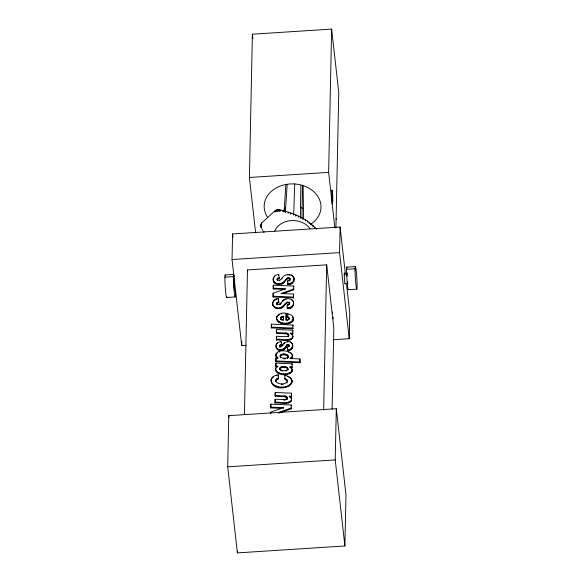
<?xml version="1.0" encoding="UTF-8"?>
<svg xmlns="http://www.w3.org/2000/svg" width="582" height="582" viewBox="0 0 582 582"><rect width="100%" height="100%" fill="white"/><g stroke="black" fill="none" stroke-linecap="round" stroke-linejoin="round"><path stroke-width="0.87" d="M316.506 229.243C308.576 219.923 297.089 214.765 285.58 211.375C282.241 210.64 278.203 208.589 274.959 210.808L261.689 223.001L260.903 224.732L260.94 227.431M344.835 275.177C343.547 265.625 344.77 288.898 345.272 283.121M347.185 272.776L347.119 276.188M227.7 466.829L228.77 415.657L336.301 408.731L345.97 494.809L344.9 545.974L237.376 552.9L227.7 466.829L335.225 459.904L336.301 408.731M246.237 345.315L241.719 345.606L232.043 259.536L232.582 233.949L340.106 227.024L345.344 273.649M237.376 552.9L237.412 551.103M241.719 345.606L241.806 341.197M244.44 414.275L247.466 269.946L326.691 264.846L333.821 328.27L332.126 409.051M255.622 232.858L249.402 177.474L252.399 34.2L331.631 29.1L338.76 92.523L335.93 227.715M292.892 325.047L292.913 328.815L271.401 327.906L271.314 327.142L271.379 324.138L292.892 325.047L292.979 325.811M271.401 327.906L271.379 324.138M270.608 413.671L270.637 412.172L283.39 407.684L283.478 408.448M281.666 408.375L270.826 407.917L270.805 404.148L291.218 405.007L291.298 405.77M282.728 293.692L293.728 289.807L293.648 289.043L280.953 293.524L293.539 294.063L293.561 297.831L273.154 296.973L273.133 293.204L285.886 288.716L273.234 288.177L273.3 285.18L293.706 286.038L293.794 286.802M270.826 407.917L270.805 404.148M273.154 296.973L273.133 293.204M285.064 289.443L273.322 288.941L273.3 285.18M291.226 401.216L291.517 399.114L291.226 401.216C287.057 405.399 280.204 402.373 275.119 402.991L275.097 399.237L284.809 399.594L286.7 399.063L287.377 397.87L287.464 398.634L287.188 397.106L285.58 396.066L275.177 395.484L275.242 392.479L291.466 393.148L291.553 393.912M277.41 366.944L275.875 366.878L275.853 363.11L292.077 363.801L292.164 364.565M275.919 354.14L275.883 355.667C275.33 346.756 299.846 351.543 289.923 358.519L299.919 358.941L299.941 362.71L275.984 361.713L275.963 357.945L278.261 358.039L275.948 355.878L277.33 358.236L277.25 357.472M292.542 338.273L292.833 336.17L292.542 338.273C288.381 342.456 281.521 339.437 276.443 340.048L276.421 336.301L286.126 336.658L288.017 336.12L288.694 334.926L287.894 333.551L286.897 333.13L276.494 332.54L276.559 329.536L292.782 330.212L292.87 330.976M275.119 402.991L275.097 399.237M287.188 397.106L287.275 397.87L284.307 396.626L275.264 396.247L275.242 392.479M275.875 366.878L275.853 363.11M275.984 361.713L275.963 357.945M276.443 340.048L276.421 336.301M288.017 336.12L288.105 336.883L288.781 335.69L288.592 334.926L286.984 333.893L276.581 333.304L276.559 329.536M278.276 378.133L276.348 379.086L275.752 381.377L276.435 379.85L278.363 378.897L278.349 374.83C275.031 375.055 270.521 377.18 271.154 381.145L271.212 379.333M278.363 378.897L278.349 374.83M283.558 316.288L283.478 320.064L280.735 318.754L280.815 319.518L280.553 318.041L281.208 316.841L283.558 316.288L283.579 320.071M284.787 378.395L286.686 379.529L287.261 381.035L284.874 379.158L284.86 375.092C306.488 382.825 273.358 396.713 271.074 380.381M286.148 313.385L286.009 320.18L288.527 319.613L289.218 318.449L288.847 317.481L287.683 316.826L287.748 313.633L291.757 315.422L292.899 316.863C295.423 324.756 283.267 325.302 278.836 322.261C272.478 317.416 280.728 311.283 286.148 313.385L286.111 320.093M293.241 305.681L293.554 303.084C294.165 306.649 290.447 309.064 287.224 308.729L287.202 304.837L289.45 303.913L289.152 302.196C284.074 301.52 282.052 310.977 275.599 307.376C270.215 305.717 273.162 298.013 278.196 298.704L278.851 302.64L277.17 303.069L276.639 304.044L277.083 302.305L278.771 301.876M293.75 281.55L294.063 278.945C294.674 282.517 290.949 284.933 287.726 284.598L287.712 280.706L289.952 279.782L289.654 278.065C285.944 276.545 285.231 281.943 282.306 282.968C279.324 284.176 274.646 284.023 273.3 280.553C273.802 284.663 279.302 285.078 282.394 283.732C285.318 282.707 286.024 277.308 289.741 278.829L290.105 279.273L290.018 278.509M287.726 284.598L287.712 280.706M289.218 318.449L289.305 319.212L288.934 318.245L287.763 317.59L287.799 315.99M279.389 412.958L291.24 408.775L291.218 405.007M289.276 396.837L291.487 396.917L291.466 393.148M289.807 367.453L292.099 367.569L292.077 363.801M291.335 333.923L292.804 333.981L292.782 330.212M293.728 289.807L293.706 286.038M299.941 362.71L299.919 358.941M323.65 410.077L326.691 264.846M334.868 227.86L328.634 172.367L331.631 29.1M332.191 204.078L331.966 189.921L332.693 194.861L332.78 201.183L332.3 198.964M332.977 339.728L349.244 338.68L339.568 252.61L340.106 227.024M349.244 338.68L349.775 313.094L346.45 283.507M303.6 217.894L303.077 185.534M300.341 217.188L300.843 185.454M301.985 218.323L302.451 185.018M260.823 226.58L260.86 225.103M260.86 227.067L260.983 224.368M261.063 225.219L261.107 224.012M261.223 224.87L261.267 223.663M261.42 224.536L261.464 223.328M261.42 228.486L261.456 227.278M261.653 224.215L261.689 223.001M262.598 230.516L262.635 229.301M263.864 232.509L263.908 231.294M274.915 212.023L274.959 210.808M275.286 211.797L275.322 210.582M275.672 211.593L275.715 210.378M276.086 211.419L276.123 210.204M276.515 211.273L276.552 210.058M276.959 211.157L276.996 209.942M277.41 211.07L277.454 209.855M277.738 211.033L277.774 209.818M277.876 211.019L277.92 209.804M278.342 210.997L278.385 209.782M278.814 211.004L278.858 209.796M279.28 211.048L279.324 209.833M279.746 211.12L279.782 209.913M280.197 211.23L280.233 210.015M282.881 211.87L282.925 210.655M284.06 211.993L285.835 185.076M285.435 211.608L287.159 184.581M285.544 212.583L285.58 211.375M288.17 213.383L288.206 212.168M290.753 214.249L290.796 213.034M293.306 215.187L293.343 213.98M293.684 214.569L294.725 183.781M295.809 216.206L295.852 214.991M298.268 217.29L298.311 216.075M300.676 218.446L300.719 217.232M303.033 219.669L303.077 218.454M305.332 220.956L305.375 219.749M307.369 222.193L307.412 220.985M309.202 223.626L309.238 222.411M311.13 225.256L311.174 224.041M312.985 226.936L313.029 225.721M314.767 228.668L314.811 227.46M293.219 320.195L293.263 318.521L293.35 319.285M273.22 280.007C272.594 276.857 275.832 274.551 278.698 274.566L279.36 278.509L277.679 278.938L277.265 280.473L277.061 279.149L277.592 278.174L279.273 277.745L279.36 278.509M289.509 302.64L289.705 304.008L289.232 302.96C284.671 301.491 284.052 309.369 279.171 308.511C275.293 309.297 271.699 306.074 272.812 302.174M292.601 347.476L292.695 345.599C293.263 348.414 290.491 350.699 287.857 350.735L287.101 347.083L288.963 346.203L289.116 345.606L288.781 344.697L287.799 344.391L286.817 344.85C285.66 349.411 278.371 351.914 276.123 347.054C277.25 352.772 285.9 350.524 286.904 345.613L287.886 345.155L288.868 345.461L289.203 346.37L289.116 345.606M276.072 346.69C275.461 343.751 278.516 341.634 281.164 341.605L281.63 345.082L279.826 345.941L280.015 347.338L279.738 345.177L281.543 344.318M234.881 290.956C234.088 290.032 233.52 281.273 234.211 280.473M291.662 383.516L291.764 380.192M275.693 368.166L275.584 369.897L276.232 367.351L278.087 366.209L275.795 366.114M290.935 358.025L291.022 358.788L292.375 357.312L292.484 355.602M275.497 369.134C276.574 375.95 288.279 376.328 292.055 371.6L292.033 368.864L289.72 366.689L292.019 366.805L292.099 367.569M292.055 371.6L292.186 369.846M280.72 317.379L280.64 318.805L280.553 318.041M287.086 382.941L287.173 380.272M280.109 355.958L280.444 357.559L280.328 355.238C282.263 353.318 285.995 353.616 287.879 355.478L288.221 357.079L287.377 358.396L288.134 356.315M280.197 356.722L280.328 355.238M279.847 368.428L280.182 370.036L280.066 367.715C282.001 365.794 285.733 366.078 287.617 367.933L287.959 369.541L287.617 367.933M279.935 369.192L280.066 367.715M287.734 370.239L287.872 368.777M276.887 319.969L276.799 319.205C279.927 324.239 290.142 325.011 293.132 319.431M273.918 277.716L273.409 278.8L273.322 278.036M287.857 350.735L287.77 349.971L290.302 349.28L292.52 346.712M271.452 382.854L271.365 382.09C275.366 388.369 287.348 389.132 291.575 382.752M279.927 346.574L280.88 346.836L281.957 346.334C283.005 341.35 291.771 339.219 292.651 345.177M275.81 371.061L275.73 370.298C279.28 374.808 288.221 375.354 291.968 370.836M287.646 283.834L291.742 282.896L293.663 280.786M287.137 307.965L291.233 307.034L293.153 304.917M277.061 279.149L277.549 280.138C281.717 281.615 282.445 275.017 286.388 274.769C289.785 273.758 294.652 275.468 294.143 279.709M276.559 303.28L277.047 304.277C281.208 305.754 281.943 299.155 285.886 298.908C289.283 297.889 294.143 299.599 293.641 303.848M276.894 353.572L276.341 354.212L276.254 353.449M280.808 318.143L282.059 317.226L283.645 317.052M276.355 339.284C281.441 338.673 288.294 341.692 292.462 337.509M275.039 402.227C280.117 401.609 286.977 404.636 291.138 400.452M280.415 356.002C282.35 354.082 286.082 354.38 287.966 356.242L288.221 357.079M280.153 368.479C282.088 366.558 285.82 366.842 287.704 368.697M286.999 382.178C284.162 384.877 278.814 384.484 276.035 381.887L275.664 380.613M287.646 369.475C285.704 371.367 281.972 371.141 280.095 369.272M284.154 209.273L285.558 207.985M287.29 357.632C285.136 358.672 282.095 358.577 280.357 356.795M278.545 413.256L278.458 412.493L291.153 408.011L291.24 408.775M288.003 347.73L287.188 347.847L287.101 347.083M249.402 177.474L328.634 172.367M232.043 259.536L339.568 252.61M225.11 274.988L233.6 274.435M346.785 267.145L355.275 266.6M224.899 277.185L233.389 276.632M346.574 269.342L355.064 268.797M344.253 274.057L347.083 273.875M226.725 297.497L235.215 296.951M356.89 289.116L348.4 289.661A11.364 0.728 86.3 0 1 346.77 276.821A11.364 0.728 86.3 0 1 347.207 267.967M290.593 333.893L290.513 333.13L292.717 333.217L292.804 333.981M273.067 296.209L293.474 297.067L293.561 297.831M275.904 360.949L299.861 361.946M271.314 327.142L292.826 328.052L292.913 328.815M270.739 407.153L283.39 407.684M278.458 412.493L280.255 412.573M290.513 333.13L292.215 334.432L292.921 336.934M291.597 399.878L290.898 397.368L289.189 396.066L291.4 396.153L291.487 396.917M300.676 207.221L302.32 208.356M291.851 380.955L291.422 379.195M292.571 356.366L292.251 354.431M278.851 302.64L278.196 298.704M347.789 283.623L347.519 281.819M292.273 370.61L292.033 368.864M275.795 354.904L276.035 356.642M281.63 345.082L281.164 341.605M273.133 279.244L273.387 281.317M275.984 345.926L276.203 347.818M336.112 218.737L336.207 219.523M332.438 311.945L332.635 313.662M333.02 317.11L333.217 318.827M335.225 459.904L344.9 545.974M293.888 277.592L293.975 278.356M293.313 276.45L293.401 277.214L292.375 275.555M292.55 282.299L292.637 283.063M293.539 294.063L293.626 294.827M291.116 274.93L291.204 275.693M291.742 282.896L291.829 283.66M293.386 301.731L293.466 302.495M292.804 300.588L292.892 301.352M290.782 283.354L290.869 284.118M289.603 274.588L289.69 275.351M289.952 279.782L290.04 280.546M289.654 278.065L289.741 278.829M291.866 299.686L291.953 300.45M289.465 280.277L289.552 281.041M289.683 283.66L289.771 284.423M292.048 306.43L292.128 307.194M292.899 316.863L292.986 317.627M287.894 274.558L287.981 275.322M288.265 277.76L288.352 278.523M292.79 320.253L292.877 321.017M291.233 307.034L291.32 307.798M288.432 283.82L288.512 284.583M287.421 277.941L287.501 278.705M292.229 321.002L292.31 321.766M290.28 307.485L290.367 308.249M286.737 278.356L286.824 279.12M289.45 303.913L289.538 304.677M291.451 321.664L291.531 322.428M289.152 302.196L289.232 302.96M292.688 335.261L292.775 336.025M292.215 334.432L292.302 335.196M289.174 307.791L289.261 308.555M290.483 322.217L290.571 322.981M285.398 279.993L285.478 280.757M288.192 304.721L288.279 305.485M291.466 333.712L291.553 334.475M287.763 301.891L287.843 302.655M292.142 343.38L292.229 344.144M287.923 307.951L288.01 308.715M291.4 338.579L291.487 339.342M288.847 317.481L288.934 318.245M289.37 322.646L289.458 323.41M286.911 302.073L286.999 302.836M287.202 304.837L287.29 305.601M291.429 342.543L291.517 343.307M292.04 347.723L292.12 348.487M287.748 313.633L287.835 314.396M284.038 281.739L284.118 282.503M285.886 298.908L285.966 299.672M286.235 302.487L286.322 303.258M292.288 356.548L292.375 357.312M287.683 316.826L287.763 317.59M291.291 348.596L291.371 349.36M290.44 341.932L290.527 342.696M288.097 322.937L288.185 323.701M287.69 319.984L287.777 320.747M291.495 353.361L291.582 354.125M283.281 282.386L283.369 283.15M289.727 339.321L289.814 340.084M291.749 357.363L291.837 358.126M288.694 334.926L288.781 335.69M284.627 299.337L284.714 300.101M288.505 334.163L288.592 334.926M290.302 349.28L290.389 350.044M284.889 304.131L284.976 304.895M288.519 335.596L288.607 336.36M290.265 352.437L290.353 353.201M281.826 278.247L281.906 279.011M282.306 282.968L282.394 283.732M286.679 323.105L286.759 323.868M287.894 333.551L287.981 334.315M291.524 367.991L291.611 368.755M288.781 344.697L288.868 345.461M283.609 299.926L283.696 300.69M289.116 349.753L289.203 350.517M291.356 371.731L291.444 372.495M286.897 333.13L286.984 333.893M287.523 339.67L287.61 340.434M287.741 341.532L287.828 342.296M290.731 367.264L290.818 368.028M281.084 283.398L281.171 284.162M283.529 305.877L283.616 306.641M282.808 300.588L282.896 301.352M287.799 344.391L287.886 345.155M288.592 351.695L288.679 352.459M291.858 381.254L291.946 382.018M252.399 34.2L252.901 38.667M284.809 323.119L284.896 323.883M290.396 372.502L290.483 373.266M282.779 306.525L282.867 307.289M290.847 378.271L290.935 379.035L290.032 377.405M279.731 280.277L279.818 281.041M285.536 332.926L285.624 333.69M286.817 344.85L286.904 345.613M287.879 355.478L287.966 356.242M278.698 274.566L278.785 275.33M287.915 357.035L288.003 357.799M279.586 283.616L279.673 284.38M285.835 339.692L285.922 340.455M290.782 384.076L290.869 384.84M281.317 302.378L281.404 303.142L279.986 304.757L279.906 303.993M281.804 307.1L281.884 307.863M287.072 354.744L287.159 355.507M289.108 373.113L289.189 373.877M285.9 346.217L285.988 346.981M289.007 376.641L289.094 377.405M291.371 398.204L291.458 398.968L290.898 397.368M277.592 278.174L277.679 278.938M281.615 313.443L281.703 314.207M281.972 316.463L282.059 317.226M282.226 319.802L282.306 320.566M289.53 385.197L289.618 385.961M282.445 322.865L282.532 323.628M284.62 342.674L284.707 343.438M280.575 307.536L280.662 308.3M285.798 354.212L285.886 354.976M277.709 283.594L277.796 284.358M284.831 347.869L284.918 348.633M281.208 316.841L281.288 317.605M290.149 396.648L290.236 397.411M286.831 367.213L286.911 367.977M287.53 373.542L287.617 374.306M287.806 376.001L287.886 376.765M281.295 319.351L281.382 320.115M283.994 343.293L284.081 344.057M284.198 348.509L284.285 349.273M290.083 401.522L290.171 402.286M285.035 358.272L285.122 359.036M279.084 307.747L279.171 308.511M287.857 386.07L287.945 386.834M284.14 353.98L284.22 354.744M285.566 366.689L285.653 367.453M286.024 370.523L286.111 371.287M276.101 283.245L276.188 284.009M280.408 322.312L280.495 323.075M282.932 344.93L283.012 345.693M283.339 349.062L283.427 349.826M286.686 379.529L286.773 380.293M279.28 314.156L279.367 314.92M284.074 358.279L284.162 359.043M274.653 276.028L274.74 276.792M285.704 373.775L285.784 374.539M283.238 353.987L283.318 354.751M285.886 378.889L285.973 379.653M288.41 402.257L288.497 403.02M274.806 282.597L274.893 283.361M276.617 298.937L276.697 299.701M277.083 302.305L277.17 303.069M278.342 314.702L278.422 315.466M282.248 349.476L282.328 350.24M277.047 304.277L277.134 305.041M283.907 366.449L283.987 367.213M284.86 375.092L284.947 375.856M277.207 307.733L277.294 308.496M278.749 321.497L278.836 322.261M287.202 398.539L287.29 399.303M285.827 386.681L285.915 387.445M273.867 281.688L273.955 282.452M280.757 344.435L280.844 345.199M281.935 354.191L282.023 354.955M286.577 396.495L286.664 397.259M286.7 399.063L286.788 399.827M282.947 366.464L283.027 367.227M283.725 373.797L283.805 374.561M275.257 299.439L275.337 300.203M280.91 349.673L280.997 350.437M277.032 316.091L277.119 316.855M277.534 320.442L277.621 321.206M275.599 307.376L275.686 308.14M276.697 316.914L276.785 317.677M280.953 354.634L281.041 355.398M285.58 396.066L285.667 396.829M279.738 345.177L279.826 345.941M286.206 402.613L286.286 403.377M273.234 288.177L273.322 288.941M276.574 317.823L276.661 318.587M281.666 366.667L281.753 367.431M282.125 370.516L282.212 371.28M274.151 300.159L274.231 300.923M279.556 349.637L279.636 350.4M279.607 351.375L279.695 352.139M283.507 386.986L283.587 387.75M274.304 306.729L274.384 307.492M284.809 399.594L284.896 400.358M284.22 395.862L284.307 396.626M282.837 383.938L282.925 384.702M273.329 301.083L273.416 301.847M280.691 367.104L280.779 367.868M281.375 373.557L281.462 374.321M280.873 369.999L280.961 370.763M284.518 402.635L284.598 403.399M276.494 332.54L276.581 333.304M273.358 305.819L273.445 306.583M278.342 349.331L278.429 350.095M283.907 399.601L283.994 400.365M277.483 342.929L277.57 343.693M272.623 303.375L272.711 304.139M272.798 304.692L272.878 305.455M281.412 383.945L281.499 384.709M277.33 348.785L277.418 349.549M276.683 343.773L276.254 345.541L276.174 344.777M277.57 352.234L277.65 352.998M281.353 387.001L281.433 387.765M276.581 348.014L276.668 348.778M279.345 373.04L279.433 373.804M276.457 356.744L276.537 357.508M277.687 372.298L277.774 373.062M278.494 386.688L278.582 387.452M276.472 371.367L276.552 372.131M276.77 375.092L276.857 375.856M277.163 378.526L277.25 379.289M276.348 379.086L276.435 379.85M275.846 379.791L275.933 380.555M275.97 385.99L276.057 386.754M273.067 376.7L273.154 377.471M275.177 395.484L275.264 396.247M273.882 384.957L273.969 385.721M272.209 377.492L272.296 378.256M272.325 383.633L272.412 384.396M271.59 378.365L271.678 379.129M270.637 412.172L270.725 412.936M247.466 269.946L247.663 271.736M232.582 233.949L232.982 237.536M228.77 415.657L228.973 417.454M292.571 344.413L292.782 346.363M235.39 291.022A11.364 0.728 86.3 0 1 234.648 295.38A11.364 0.728 86.3 0 1 233.397 279.244A11.364 0.728 86.3 0 1 234.284 276.763M234.553 278.873A11.364 0.728 86.3 0 1 234.728 280.553M226.864 296.762A11.364 0.728 86.3 0 1 225.183 286.14A11.364 0.728 86.3 0 1 225.532 275.803M274.689 231.25A19.235 15.27 1.9 0 1 291.109 220.593A19.235 15.27 1.9 0 1 310.024 228.719M267.662 217.362A28.416 22.72 1.2 0 1 277.483 187.266A28.416 22.72 1.2 0 1 315.713 193.617A28.416 22.72 1.2 0 1 310.41 224.456M355.064 270.87A11.364 0.728 86.3 0 0 356.701 289.087A11.364 0.728 86.3 0 0 356.482 273.613A11.364 0.728 86.3 0 0 355.064 270.87"/></g></svg>
